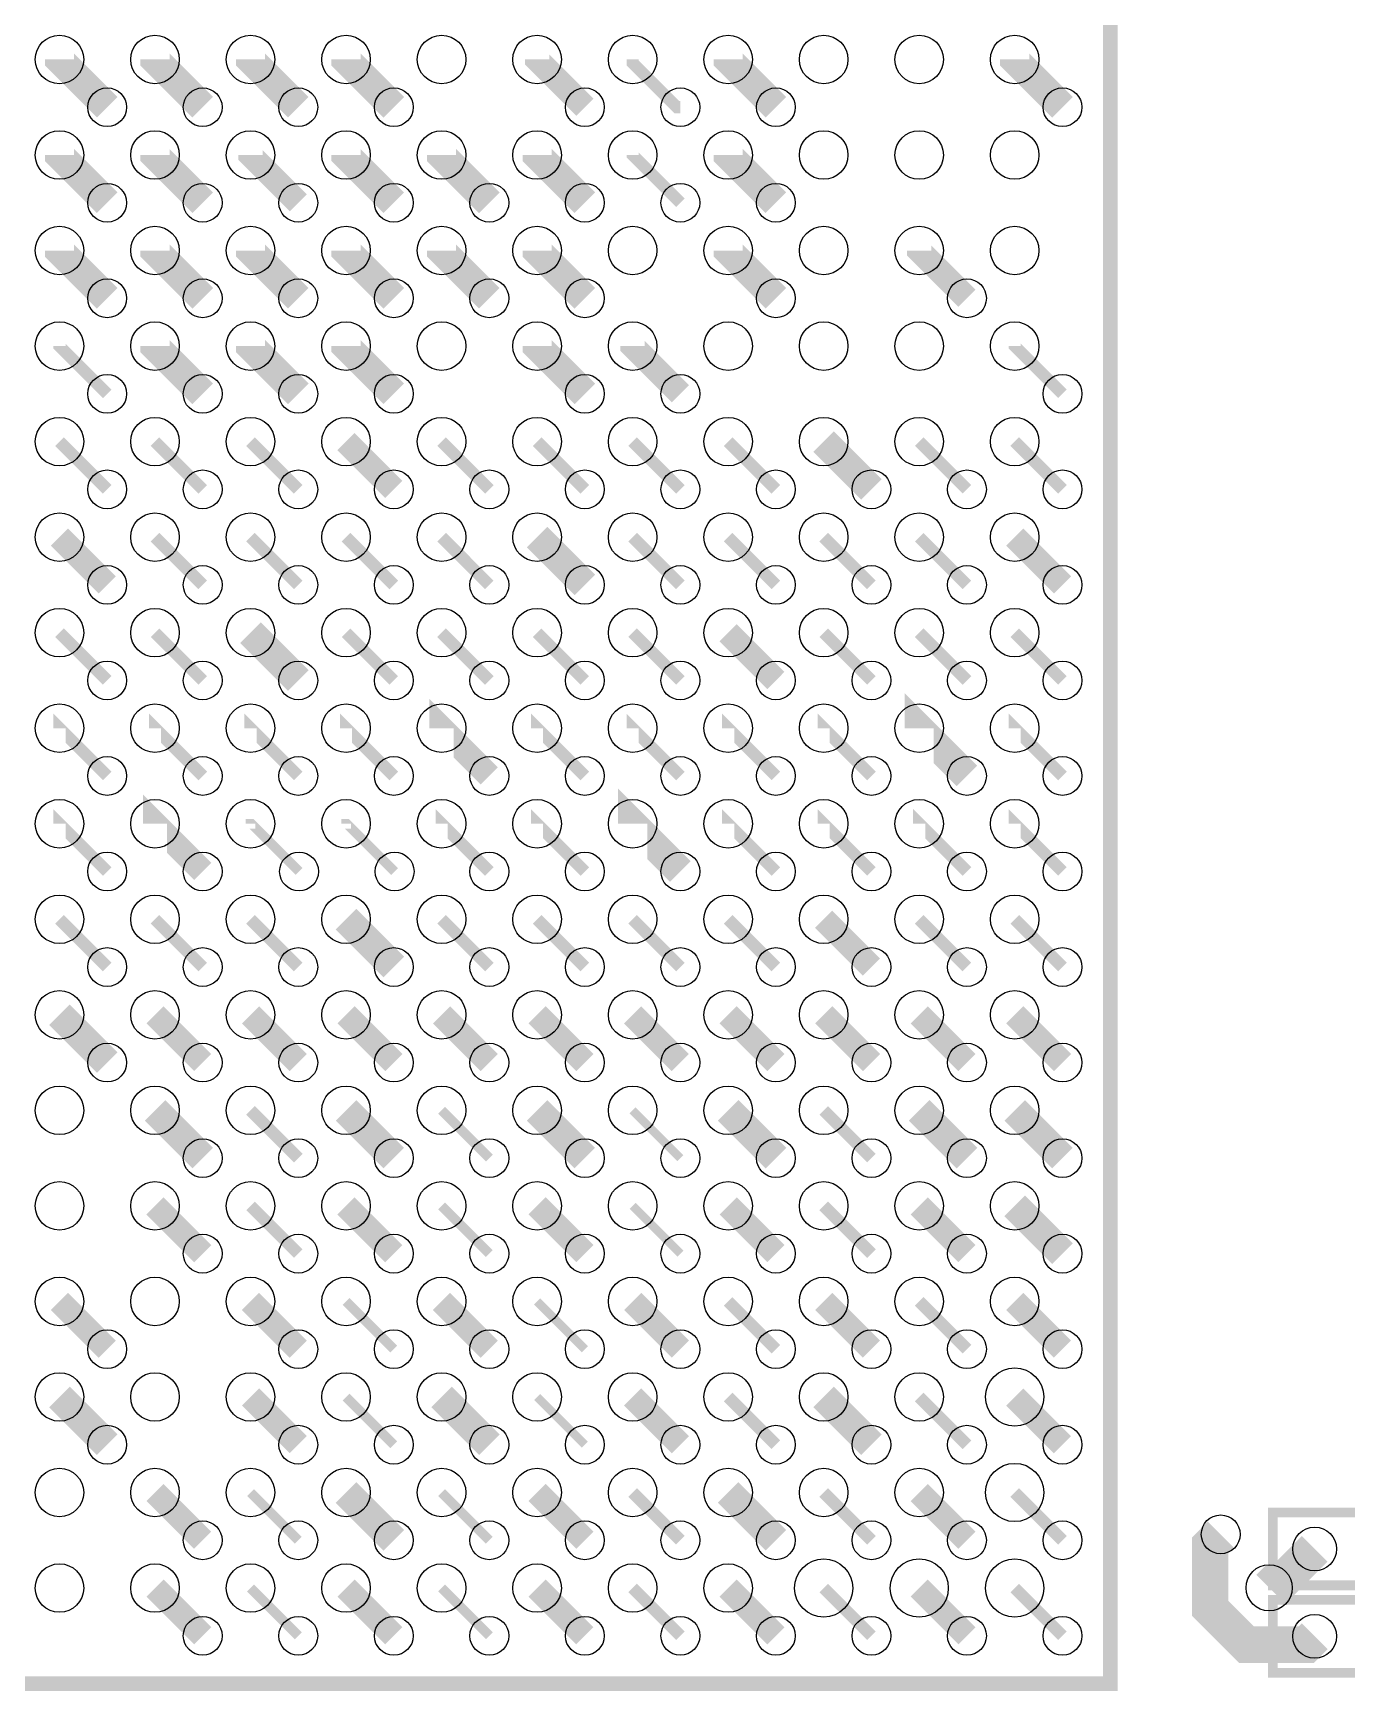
# Model space of a CAD drawing. Extents: x -17 to 168, y 0 to 127.
# Drawn here: x 79.48 to 93.23, y 36.95 to 54.3 of the extents above; entities that cross this region are included whole.
import ezdxf

# ---------------------------------------------------------------- set-up
doc = ezdxf.new("R2010")
doc.units = 0
doc.header["$MEASUREMENT"] = 0
for name, color, linetype in [('ET_TOP', 123, 'CONTINUOUS'), ('PG_SILKSCREEN_TOP', 123, 'CONTINUOUS'), ('PIN_TOP', 4, 'CONTINUOUS'), ('VC_TOP', 131, 'CONTINUOUS')]:
    doc.layers.add(name, color=color, linetype=linetype)

msp = doc.modelspace()

# ---------------------------------------------------------------- linework, layer by layer
at = {"layer": 'ET_TOP'}
for points, const_width in [([(79.753689, 54.022295), (79.753689, 54.022193), (80.253611, 53.522397)], 0.3048), ([(80.753712, 54.022295), (80.753712, 54.022193), (81.253609, 53.522397)], 0.3048), ([(81.75371, 54.022295), (81.75371, 54.022193), (82.253607, 53.522397)], 0.3048), ([(82.753708, 54.022295), (82.753708, 54.022193), (83.253605, 53.522397)], 0.3048), ([(84.753704, 54.022295), (84.753704, 54.022193), (85.253601, 53.522397)], 0.254), ([(86.7537, 54.022295), (86.7537, 54.022193), (87.253597, 53.522397)], 0.3048), ([(89.753694, 54.022295), (89.753694, 54.022193), (90.253591, 53.522397)], 0.3048), ([(85.753702, 54.022295), (85.753702, 53.985693), (86.216998, 53.522397), (86.253599, 53.522397)], 0.127), ([(79.753689, 53.022297), (79.753689, 53.022195), (80.253611, 52.522399)], 0.3048), ([(80.753712, 53.022297), (80.753712, 53.022195), (81.253609, 52.522399)], 0.3048), ([(81.75371, 53.022297), (81.75371, 53.022195), (82.253607, 52.522399)], 0.254), ([(82.753708, 53.022297), (82.753708, 53.022195), (83.253605, 52.522399)], 0.3048), ([(83.753706, 53.022297), (83.753706, 53.022195), (84.253603, 52.522399)], 0.3048), ([(84.753704, 53.022297), (84.753704, 53.022195), (85.253601, 52.522399)], 0.3048), ([(86.7537, 53.022297), (86.7537, 53.022195), (87.253597, 52.522399)], 0.3048), ([(85.753702, 53.022297), (85.753702, 53.022195), (86.253599, 52.522399)], 0.127), ([(79.753689, 52.022299), (79.753689, 52.022197), (80.253611, 51.522401)], 0.3048), ([(80.753712, 52.022299), (80.753712, 52.022197), (81.253609, 51.522401)], 0.3048), ([(81.75371, 52.022299), (81.75371, 52.022197), (82.253607, 51.522401)], 0.3048), ([(82.753708, 52.022299), (82.753708, 52.022197), (83.253605, 51.522401)], 0.3048), ([(83.753706, 52.022299), (83.753706, 52.022197), (84.253603, 51.522401)], 0.3048), ([(84.753704, 52.022299), (84.753704, 52.022197), (85.253601, 51.522401)], 0.3048), ([(86.7537, 52.022299), (86.7537, 52.022197), (87.253597, 51.522401)], 0.3048), ([(88.753696, 52.022299), (88.753696, 52.022197), (89.253593, 51.522401)], 0.254), ([(79.753689, 51.022301), (79.753689, 51.022199), (80.253611, 50.522403)], 0.127), ([(80.753712, 51.022301), (80.753712, 51.022199), (81.253609, 50.522403)], 0.3048), ([(81.75371, 51.022301), (81.75371, 51.022199), (82.253607, 50.522403)], 0.3048), ([(82.753708, 51.022301), (82.753708, 51.022199), (83.253605, 50.522403)], 0.3048), ([(84.753704, 51.022301), (84.753704, 51.022199), (85.253601, 50.522403)], 0.3048), ([(85.753702, 51.022301), (85.753702, 51.022199), (86.253599, 50.522403)], 0.254), ([(89.753694, 51.022301), (89.753694, 51.022199), (90.253591, 50.522403)], 0.127), ([(82.753708, 50.022303), (83.253605, 49.522405)], 0.254), ([(87.753698, 50.022303), (88.253595, 49.522405)], 0.3048), ([(79.753689, 50.022303), (80.253611, 49.522405)], 0.127), ([(80.753712, 50.022303), (81.253609, 49.522405)], 0.127), ([(81.75371, 50.022303), (82.253607, 49.522405)], 0.127), ([(83.753706, 50.022303), (84.253603, 49.522405)], 0.127), ([(84.753704, 50.022303), (85.253601, 49.522405)], 0.127), ([(85.753702, 50.022303), (86.253599, 49.522405)], 0.127), ([(86.7537, 50.022303), (87.253597, 49.522405)], 0.127), ([(88.753696, 50.022303), (89.253593, 49.522405)], 0.127), ([(89.753694, 50.022303), (90.253591, 49.522405)], 0.127), ([(79.753689, 49.022305), (80.253611, 48.522407)], 0.254), ([(84.753704, 49.022305), (85.253601, 48.522407)], 0.3048), ([(89.753694, 49.022305), (90.253591, 48.522407)], 0.254), ([(80.753712, 49.022305), (81.253609, 48.522407)], 0.127), ([(81.75371, 49.022305), (82.253607, 48.522407)], 0.127), ([(82.753708, 49.022305), (83.253605, 48.522407)], 0.127), ([(83.753706, 49.022305), (84.253603, 48.522407)], 0.127), ([(85.753702, 49.022305), (86.253599, 48.522407)], 0.127), ([(86.7537, 49.022305), (87.253597, 48.522407)], 0.127), ([(87.753698, 49.022305), (88.253595, 48.522407)], 0.127), ([(88.753696, 49.022305), (89.253593, 48.522407)], 0.127), ([(79.753689, 48.022307), (80.253611, 47.522409)], 0.127), ([(80.753712, 48.022307), (81.253609, 47.522409)], 0.127), ([(81.75371, 48.022307), (82.253607, 47.522409)], 0.3048), ([(82.753708, 48.022307), (83.253605, 47.522409)], 0.127), ([(83.753706, 48.022307), (84.253603, 47.522409)], 0.127), ([(84.753704, 48.022307), (85.253601, 47.522409)], 0.127), ([(85.753702, 48.022307), (86.253599, 47.522409)], 0.127), ([(86.7537, 48.022307), (87.253597, 47.522409)], 0.254), ([(87.753698, 48.022307), (88.253595, 47.522409)], 0.127), ([(88.753696, 48.022307), (89.253593, 47.522409)], 0.127), ([(89.753694, 48.022307), (90.253591, 47.522409)], 0.127), ([(88.753696, 47.022283), (88.753696, 47.022309), (89.253593, 46.522411)], 0.3048), ([(83.753706, 47.022283), (83.753706, 47.022309), (84.253603, 46.522411)], 0.254), ([(79.753689, 47.022283), (79.753689, 47.022309), (80.253611, 46.522411)], 0.127), ([(80.753712, 47.022283), (80.753712, 47.022309), (81.253609, 46.522411)], 0.127), ([(81.75371, 47.022283), (81.75371, 47.022309), (82.253607, 46.522411)], 0.127), ([(82.753708, 47.022283), (82.753708, 47.022309), (83.253605, 46.522411)], 0.127), ([(84.753704, 47.022283), (84.753704, 47.022309), (85.253601, 46.522411)], 0.127), ([(85.753702, 47.022283), (85.753702, 47.022309), (86.253599, 46.522411)], 0.127), ([(86.7537, 47.022283), (86.7537, 47.022309), (87.253597, 46.522411)], 0.127), ([(87.753698, 47.022283), (87.753698, 47.022309), (88.253595, 46.522411)], 0.127), ([(89.753694, 47.022283), (89.753694, 47.022309), (90.253591, 46.522411)], 0.127), ([(80.753712, 46.022285), (80.753712, 46.022311), (81.253609, 45.522388)], 0.254), ([(85.753702, 46.022285), (85.753702, 46.022311), (86.253599, 45.522388)], 0.3048), ([(79.753689, 46.022285), (79.753689, 46.022311), (80.253611, 45.522388)], 0.127), ([(83.753706, 46.022285), (83.753706, 46.022311), (84.253603, 45.522388)], 0.127), ([(84.753704, 46.022285), (84.753704, 46.022311), (85.253601, 45.522388)], 0.127), ([(86.7537, 46.022285), (86.7537, 46.022311), (87.253597, 45.522388)], 0.127), ([(87.753698, 46.022285), (87.753698, 46.022311), (88.253595, 45.522388)], 0.127), ([(88.753696, 46.022285), (88.753696, 46.022311), (89.253593, 45.522388)], 0.127), ([(89.753694, 46.022285), (89.753694, 46.022311), (90.253591, 45.522388)], 0.127), ([(81.75371, 46.022285), (81.75371, 46.022311), (81.762092, 46.022311), (82.261989, 45.522388)], 0.1016), ([(82.753708, 46.022285), (82.753708, 46.022311), (82.76209, 46.022311), (83.261987, 45.522388)], 0.1016), ([(82.753708, 45.022287), (83.253605, 44.52239)], 0.3048), ([(87.753698, 45.022287), (88.253595, 44.52239)], 0.254), ([(79.753689, 45.022287), (80.253611, 44.52239)], 0.127), ([(80.753712, 45.022287), (81.253609, 44.52239)], 0.127), ([(81.75371, 45.022287), (82.253607, 44.52239)], 0.127), ([(83.753706, 45.022287), (84.253603, 44.52239)], 0.127), ([(84.753704, 45.022287), (85.253601, 44.52239)], 0.127), ([(85.753702, 45.022287), (86.253599, 44.52239)], 0.127), ([(86.7537, 45.022287), (87.253597, 44.52239)], 0.127), ([(88.753696, 45.022287), (89.253593, 44.52239)], 0.127), ([(89.753694, 45.022287), (90.253591, 44.52239)], 0.127), ([(79.753689, 44.022289), (80.253611, 43.522392)], 0.3048), ([(80.753712, 44.022289), (81.253609, 43.522392)], 0.254), ([(81.75371, 44.022289), (82.253607, 43.522392)], 0.254), ([(82.753708, 44.022289), (83.253605, 43.522392)], 0.254), ([(83.753706, 44.022289), (84.253603, 43.522392)], 0.254), ([(84.753704, 44.022289), (85.253601, 43.522392)], 0.254), ([(85.753702, 44.022289), (86.253599, 43.522392)], 0.254), ([(86.7537, 44.022289), (87.253597, 43.522392)], 0.254), ([(87.753698, 44.022289), (88.253595, 43.522392)], 0.254), ([(88.753696, 44.022289), (89.253593, 43.522392)], 0.254), ([(89.753694, 44.022289), (90.253591, 43.522392)], 0.254), ([(80.753712, 43.022291), (81.253609, 42.522394)], 0.3048), ([(81.75371, 43.022291), (82.253607, 42.522394)], 0.127), ([(82.753708, 43.022291), (83.253605, 42.522394)], 0.3048), ([(83.753706, 43.022291), (84.253603, 42.522394)], 0.1016), ([(84.753704, 43.022291), (85.253601, 42.522394)], 0.3048), ([(85.753702, 43.022291), (86.253599, 42.522394)], 0.0889), ([(86.7537, 43.022291), (87.253597, 42.522394)], 0.3048), ([(87.753698, 43.022291), (88.253595, 42.522394)], 0.127), ([(88.753696, 43.022291), (89.253593, 42.522394)], 0.3048), ([(89.753694, 43.022291), (90.253591, 42.522394)], 0.3048), ([(89.753694, 42.022293), (90.253591, 41.522396)], 0.3048), ([(80.753712, 42.022293), (81.253609, 41.522396)], 0.254), ([(81.75371, 42.022293), (82.253607, 41.522396)], 0.127), ([(82.753708, 42.022293), (83.253605, 41.522396)], 0.254), ([(83.753706, 42.022293), (84.253603, 41.522396)], 0.1016), ([(84.753704, 42.022293), (85.253601, 41.522396)], 0.254), ([(85.753702, 42.022293), (86.253599, 41.522396)], 0.0889), ([(86.7537, 42.022293), (87.253597, 41.522396)], 0.254), ([(87.753698, 42.022293), (88.253595, 41.522396)], 0.127), ([(88.753696, 42.022293), (89.253593, 41.522396)], 0.254), ([(79.753689, 41.022295), (80.253611, 40.522398)], 0.254), ([(81.75371, 41.022295), (82.253607, 40.522398)], 0.254), ([(83.753706, 41.022295), (84.253603, 40.522398)], 0.254), ([(85.753702, 41.022295), (86.253599, 40.522398)], 0.254), ([(87.753698, 41.022295), (88.253595, 40.522398)], 0.254), ([(89.753694, 41.022295), (90.253591, 40.522398)], 0.254), ([(82.753708, 41.022295), (83.253605, 40.522398)], 0.1016), ([(84.753704, 41.022295), (85.253601, 40.522398)], 0.0889), ([(86.7537, 41.022295), (87.253597, 40.522398)], 0.127), ([(88.753696, 41.022295), (89.253593, 40.522398)], 0.127), ([(79.753689, 40.022297), (80.253611, 39.5224)], 0.3048), ([(81.75371, 40.022297), (82.253607, 39.5224)], 0.254), ([(83.753706, 40.022297), (84.253603, 39.5224)], 0.3048), ([(85.753702, 40.022297), (86.253599, 39.5224)], 0.254), ([(86.7537, 40.022297), (87.253597, 39.5224)], 0.127), ([(87.753698, 40.022297), (88.253595, 39.5224)], 0.3048), ([(88.753696, 40.022297), (89.253593, 39.5224)], 0.127), ([(89.753694, 40.022297), (90.253591, 39.5224)], 0.254), ([(82.753708, 40.022297), (83.253605, 39.5224)], 0.1016), ([(84.753704, 40.022297), (85.253601, 39.5224)], 0.0889), ([(80.753712, 39.022299), (81.253609, 38.522402)], 0.254), ([(81.75371, 39.022299), (82.253607, 38.522402)], 0.1016), ([(82.753708, 39.022299), (83.253605, 38.522402)], 0.3048), ([(83.753706, 39.022299), (84.253603, 38.522402)], 0.1016), ([(84.753704, 39.022299), (85.253601, 38.522402)], 0.254), ([(85.753702, 39.022299), (86.253599, 38.522402)], 0.127), ([(86.7537, 39.022299), (87.253597, 38.522402)], 0.3048), ([(87.753698, 39.022299), (88.253595, 38.522402)], 0.127), ([(88.753696, 39.022299), (89.253593, 38.522402)], 0.254), ([(89.753694, 39.022299), (90.253591, 38.522402)], 0.127), ([(91.9099, 38.583895), (91.798394, 38.472389), (91.798394, 37.810897), (92.179597, 37.429694), (92.806012, 37.429694), (92.893388, 37.517095)], 0.381), ([(92.4179, 38.025095), (92.456, 38.063195), (92.525088, 38.063195), (92.893388, 38.431495)], 0.381), ([(80.753712, 38.022301), (81.253609, 37.522404)], 0.254), ([(81.75371, 38.022301), (82.253607, 37.522404)], 0.1016), ([(82.753708, 38.022301), (83.253605, 37.522404)], 0.254), ([(83.753706, 38.022301), (84.253603, 37.522404)], 0.1016), ([(84.753704, 38.022301), (85.253601, 37.522404)], 0.254), ([(85.753702, 38.022301), (86.253599, 37.522404)], 0.127), ([(86.7537, 38.022301), (87.253597, 37.522404)], 0.254), ([(87.753698, 38.022301), (88.253595, 37.522404)], 0.127), ([(88.753696, 38.022301), (89.253593, 37.522404)], 0.254), ([(89.753694, 38.022301), (90.253591, 37.522404)], 0.127)]:
    msp.add_lwpolyline(points, dxfattribs=dict(at, const_width=const_width))
at = {"layer": 'PG_SILKSCREEN_TOP'}
for points, const_width in [([(90.753692, 37.022303), (90.753692, 72.022487), (55.753508, 72.022487), (55.753508, 37.022303)], 0.1524), ([(94.1324, 38.050495), (92.456, 38.050495), (92.456, 38.812495), (94.1324, 38.812495)], 0.1016), ([(92.456, 37.898095), (94.1324, 37.898095), (94.1324, 37.136095), (92.456, 37.136095)], 0.1016)]:
    msp.add_lwpolyline(points, close=True, dxfattribs=dict(at, const_width=const_width))
at = {"layer": 'PIN_TOP'}
for centre, radius in [((79.753689, 54.022295), 0.254), ((80.753712, 54.022295), 0.254), ((81.75371, 54.022295), 0.254), ((82.753708, 54.022295), 0.254), ((83.753706, 54.022295), 0.254), ((84.753704, 54.022295), 0.254), ((85.753702, 54.022295), 0.254), ((86.7537, 54.022295), 0.254), ((87.753698, 54.022295), 0.254), ((88.753696, 54.022295), 0.254), ((89.753694, 54.022295), 0.254), ((79.753689, 53.022297), 0.254), ((80.753712, 53.022297), 0.254), ((81.75371, 53.022297), 0.254), ((82.753708, 53.022297), 0.254), ((83.753706, 53.022297), 0.254), ((84.753704, 53.022297), 0.254), ((85.753702, 53.022297), 0.254), ((86.7537, 53.022297), 0.254), ((87.753698, 53.022297), 0.254), ((88.753696, 53.022297), 0.254), ((89.753694, 53.022297), 0.254), ((79.753689, 52.022299), 0.254), ((80.753712, 52.022299), 0.254), ((81.75371, 52.022299), 0.254), ((82.753708, 52.022299), 0.254), ((83.753706, 52.022299), 0.254), ((84.753704, 52.022299), 0.254), ((85.753702, 52.022299), 0.254), ((86.7537, 52.022299), 0.254), ((87.753698, 52.022299), 0.254), ((88.753696, 52.022299), 0.254), ((89.753694, 52.022299), 0.254), ((79.753689, 51.022301), 0.254), ((80.753712, 51.022301), 0.254), ((81.75371, 51.022301), 0.254), ((82.753708, 51.022301), 0.254), ((83.753706, 51.022301), 0.254), ((84.753704, 51.022301), 0.254), ((85.753702, 51.022301), 0.254), ((86.7537, 51.022301), 0.254), ((87.753698, 51.022301), 0.254), ((88.753696, 51.022301), 0.254), ((89.753694, 51.022301), 0.254), ((79.753689, 50.022303), 0.254), ((80.753712, 50.022303), 0.254), ((81.75371, 50.022303), 0.254), ((82.753708, 50.022303), 0.254), ((83.753706, 50.022303), 0.254), ((84.753704, 50.022303), 0.254), ((85.753702, 50.022303), 0.254), ((86.7537, 50.022303), 0.254), ((87.753698, 50.022303), 0.254), ((88.753696, 50.022303), 0.254), ((89.753694, 50.022303), 0.254), ((79.753689, 49.022305), 0.254), ((80.753712, 49.022305), 0.254), ((81.75371, 49.022305), 0.254), ((82.753708, 49.022305), 0.254), ((83.753706, 49.022305), 0.254), ((84.753704, 49.022305), 0.254), ((85.753702, 49.022305), 0.254), ((86.7537, 49.022305), 0.254), ((87.753698, 49.022305), 0.254), ((88.753696, 49.022305), 0.254), ((89.753694, 49.022305), 0.254), ((79.753689, 48.022307), 0.254), ((80.753712, 48.022307), 0.254), ((81.75371, 48.022307), 0.254), ((82.753708, 48.022307), 0.254), ((83.753706, 48.022307), 0.254), ((84.753704, 48.022307), 0.254), ((85.753702, 48.022307), 0.254), ((86.7537, 48.022307), 0.254), ((87.753698, 48.022307), 0.254), ((88.753696, 48.022307), 0.254), ((89.753694, 48.022307), 0.254), ((79.753689, 47.022283), 0.254), ((80.753712, 47.022283), 0.254), ((81.75371, 47.022283), 0.254), ((82.753708, 47.022283), 0.254), ((83.753706, 47.022283), 0.254), ((84.753704, 47.022283), 0.254), ((85.753702, 47.022283), 0.254), ((86.7537, 47.022283), 0.254), ((87.753698, 47.022283), 0.254), ((88.753696, 47.022283), 0.254), ((89.753694, 47.022283), 0.254), ((79.753689, 46.022285), 0.254), ((80.753712, 46.022285), 0.254), ((81.75371, 46.022285), 0.254), ((82.753708, 46.022285), 0.254), ((83.753706, 46.022285), 0.254), ((84.753704, 46.022285), 0.254), ((85.753702, 46.022285), 0.254), ((86.7537, 46.022285), 0.254), ((87.753698, 46.022285), 0.254), ((88.753696, 46.022285), 0.254), ((89.753694, 46.022285), 0.254), ((79.753689, 45.022287), 0.254), ((80.753712, 45.022287), 0.254), ((81.75371, 45.022287), 0.254), ((82.753708, 45.022287), 0.254), ((83.753706, 45.022287), 0.254), ((84.753704, 45.022287), 0.254), ((85.753702, 45.022287), 0.254), ((86.7537, 45.022287), 0.254), ((87.753698, 45.022287), 0.254), ((88.753696, 45.022287), 0.254), ((89.753694, 45.022287), 0.254), ((79.753689, 44.022289), 0.254), ((80.753712, 44.022289), 0.254), ((81.75371, 44.022289), 0.254), ((82.753708, 44.022289), 0.254), ((83.753706, 44.022289), 0.254), ((84.753704, 44.022289), 0.254), ((85.753702, 44.022289), 0.254), ((86.7537, 44.022289), 0.254), ((87.753698, 44.022289), 0.254), ((88.753696, 44.022289), 0.254), ((89.753694, 44.022289), 0.254), ((79.753689, 43.022291), 0.254), ((80.753712, 43.022291), 0.254), ((81.75371, 43.022291), 0.254), ((82.753708, 43.022291), 0.254), ((83.753706, 43.022291), 0.254), ((84.753704, 43.022291), 0.254), ((85.753702, 43.022291), 0.254), ((86.7537, 43.022291), 0.254), ((87.753698, 43.022291), 0.254), ((88.753696, 43.022291), 0.254), ((89.753694, 43.022291), 0.254), ((79.753689, 42.022293), 0.254), ((80.753712, 42.022293), 0.254), ((81.75371, 42.022293), 0.254), ((82.753708, 42.022293), 0.254), ((83.753706, 42.022293), 0.254), ((84.753704, 42.022293), 0.254), ((85.753702, 42.022293), 0.254), ((86.7537, 42.022293), 0.254), ((87.753698, 42.022293), 0.254), ((88.753696, 42.022293), 0.254), ((89.753694, 42.022293), 0.254), ((79.753689, 41.022295), 0.254), ((80.753712, 41.022295), 0.254), ((81.75371, 41.022295), 0.254), ((82.753708, 41.022295), 0.254), ((83.753706, 41.022295), 0.254), ((84.753704, 41.022295), 0.254), ((85.753702, 41.022295), 0.254), ((86.7537, 41.022295), 0.254), ((87.753698, 41.022295), 0.254), ((88.753696, 41.022295), 0.254), ((89.753694, 41.022295), 0.254), ((79.753689, 40.022297), 0.254), ((80.753712, 40.022297), 0.254), ((81.75371, 40.022297), 0.254), ((82.753708, 40.022297), 0.254), ((83.753706, 40.022297), 0.254), ((84.753704, 40.022297), 0.254), ((85.753702, 40.022297), 0.254), ((86.7537, 40.022297), 0.254), ((87.753698, 40.022297), 0.254), ((88.753696, 40.022297), 0.254), ((89.753694, 40.022297), 0.3048), ((79.753689, 39.022299), 0.254), ((80.753712, 39.022299), 0.254), ((81.75371, 39.022299), 0.254), ((82.753708, 39.022299), 0.254), ((83.753706, 39.022299), 0.254), ((84.753704, 39.022299), 0.254), ((85.753702, 39.022299), 0.254), ((86.7537, 39.022299), 0.254), ((87.753698, 39.022299), 0.254), ((88.753696, 39.022299), 0.254), ((89.753694, 39.022299), 0.3048), ((92.893388, 38.431495), 0.2286), ((79.753689, 38.022301), 0.254), ((80.753712, 38.022301), 0.254), ((81.75371, 38.022301), 0.254), ((82.753708, 38.022301), 0.254), ((83.753706, 38.022301), 0.254), ((84.753704, 38.022301), 0.254), ((85.753702, 38.022301), 0.254), ((86.7537, 38.022301), 0.254), ((87.753698, 38.022301), 0.3048), ((88.753696, 38.022301), 0.3048), ((89.753694, 38.022301), 0.3048), ((92.893388, 37.517095), 0.2286)]:
    msp.add_circle(centre, radius, dxfattribs=at)
at = {"layer": 'VC_TOP'}
for centre, radius in [((80.253611, 53.522397), 0.2032), ((81.253609, 53.522397), 0.2032), ((82.253607, 53.522397), 0.2032), ((83.253605, 53.522397), 0.2032), ((85.253601, 53.522397), 0.2032), ((86.253599, 53.522397), 0.2032), ((87.253597, 53.522397), 0.2032), ((90.253591, 53.522397), 0.2032), ((80.253611, 52.522399), 0.2032), ((81.253609, 52.522399), 0.2032), ((82.253607, 52.522399), 0.2032), ((83.253605, 52.522399), 0.2032), ((84.253603, 52.522399), 0.2032), ((85.253601, 52.522399), 0.2032), ((86.253599, 52.522399), 0.2032), ((87.253597, 52.522399), 0.2032), ((80.253611, 51.522401), 0.2032), ((81.253609, 51.522401), 0.2032), ((82.253607, 51.522401), 0.2032), ((83.253605, 51.522401), 0.2032), ((84.253603, 51.522401), 0.2032), ((85.253601, 51.522401), 0.2032), ((87.253597, 51.522401), 0.2032), ((89.253593, 51.522401), 0.2032), ((80.253611, 50.522403), 0.2032), ((81.253609, 50.522403), 0.2032), ((82.253607, 50.522403), 0.2032), ((83.253605, 50.522403), 0.2032), ((85.253601, 50.522403), 0.2032), ((86.253599, 50.522403), 0.2032), ((90.253591, 50.522403), 0.2032), ((80.253611, 49.522405), 0.2032), ((81.253609, 49.522405), 0.2032), ((82.253607, 49.522405), 0.2032), ((83.253605, 49.522405), 0.2032), ((84.253603, 49.522405), 0.2032), ((85.253601, 49.522405), 0.2032), ((86.253599, 49.522405), 0.2032), ((87.253597, 49.522405), 0.2032), ((88.253595, 49.522405), 0.2032), ((89.253593, 49.522405), 0.2032), ((90.253591, 49.522405), 0.2032), ((80.253611, 48.522407), 0.2032), ((81.253609, 48.522407), 0.2032), ((82.253607, 48.522407), 0.2032), ((83.253605, 48.522407), 0.2032), ((84.253603, 48.522407), 0.2032), ((85.253601, 48.522407), 0.2032), ((86.253599, 48.522407), 0.2032), ((87.253597, 48.522407), 0.2032), ((88.253595, 48.522407), 0.2032), ((89.253593, 48.522407), 0.2032), ((90.253591, 48.522407), 0.2032), ((80.253611, 47.522409), 0.2032), ((81.253609, 47.522409), 0.2032), ((82.253607, 47.522409), 0.2032), ((83.253605, 47.522409), 0.2032), ((84.253603, 47.522409), 0.2032), ((85.253601, 47.522409), 0.2032), ((86.253599, 47.522409), 0.2032), ((87.253597, 47.522409), 0.2032), ((88.253595, 47.522409), 0.2032), ((89.253593, 47.522409), 0.2032), ((90.253591, 47.522409), 0.2032), ((80.253611, 46.522411), 0.2032), ((81.253609, 46.522411), 0.2032), ((82.253607, 46.522411), 0.2032), ((83.253605, 46.522411), 0.2032), ((84.253603, 46.522411), 0.2032), ((85.253601, 46.522411), 0.2032), ((86.253599, 46.522411), 0.2032), ((87.253597, 46.522411), 0.2032), ((88.253595, 46.522411), 0.2032), ((89.253593, 46.522411), 0.2032), ((90.253591, 46.522411), 0.2032), ((80.253611, 45.522388), 0.2032), ((81.253609, 45.522388), 0.2032), ((82.261989, 45.522388), 0.2032), ((83.261987, 45.522388), 0.2032), ((84.253603, 45.522388), 0.2032), ((85.253601, 45.522388), 0.2032), ((86.253599, 45.522388), 0.2032), ((87.253597, 45.522388), 0.2032), ((88.253595, 45.522388), 0.2032), ((89.253593, 45.522388), 0.2032), ((90.253591, 45.522388), 0.2032), ((80.253611, 44.52239), 0.2032), ((81.253609, 44.52239), 0.2032), ((82.253607, 44.52239), 0.2032), ((83.253605, 44.52239), 0.2032), ((84.253603, 44.52239), 0.2032), ((85.253601, 44.52239), 0.2032), ((86.253599, 44.52239), 0.2032), ((87.253597, 44.52239), 0.2032), ((88.253595, 44.52239), 0.2032), ((89.253593, 44.52239), 0.2032), ((90.253591, 44.52239), 0.2032), ((80.253611, 43.522392), 0.2032), ((81.253609, 43.522392), 0.2032), ((82.253607, 43.522392), 0.2032), ((83.253605, 43.522392), 0.2032), ((84.253603, 43.522392), 0.2032), ((85.253601, 43.522392), 0.2032), ((86.253599, 43.522392), 0.2032), ((87.253597, 43.522392), 0.2032), ((88.253595, 43.522392), 0.2032), ((89.253593, 43.522392), 0.2032), ((90.253591, 43.522392), 0.2032), ((81.253609, 42.522394), 0.2032), ((82.253607, 42.522394), 0.2032), ((83.253605, 42.522394), 0.2032), ((84.253603, 42.522394), 0.2032), ((85.253601, 42.522394), 0.2032), ((86.253599, 42.522394), 0.2032), ((87.253597, 42.522394), 0.2032), ((88.253595, 42.522394), 0.2032), ((89.253593, 42.522394), 0.2032), ((90.253591, 42.522394), 0.2032), ((81.253609, 41.522396), 0.2032), ((82.253607, 41.522396), 0.2032), ((83.253605, 41.522396), 0.2032), ((84.253603, 41.522396), 0.2032), ((85.253601, 41.522396), 0.2032), ((86.253599, 41.522396), 0.2032), ((87.253597, 41.522396), 0.2032), ((88.253595, 41.522396), 0.2032), ((89.253593, 41.522396), 0.2032), ((90.253591, 41.522396), 0.2032), ((80.253611, 40.522398), 0.2032), ((82.253607, 40.522398), 0.2032), ((83.253605, 40.522398), 0.2032), ((84.253603, 40.522398), 0.2032), ((85.253601, 40.522398), 0.2032), ((86.253599, 40.522398), 0.2032), ((87.253597, 40.522398), 0.2032), ((88.253595, 40.522398), 0.2032), ((89.253593, 40.522398), 0.2032), ((90.253591, 40.522398), 0.2032), ((80.253611, 39.5224), 0.2032), ((82.253607, 39.5224), 0.2032), ((83.253605, 39.5224), 0.2032), ((84.253603, 39.5224), 0.2032), ((85.253601, 39.5224), 0.2032), ((86.253599, 39.5224), 0.2032), ((87.253597, 39.5224), 0.2032), ((88.253595, 39.5224), 0.2032), ((89.253593, 39.5224), 0.2032), ((90.253591, 39.5224), 0.2032), ((81.253609, 38.522402), 0.2032), ((82.253607, 38.522402), 0.2032), ((83.253605, 38.522402), 0.2032), ((84.253603, 38.522402), 0.2032), ((85.253601, 38.522402), 0.2032), ((86.253599, 38.522402), 0.2032), ((87.253597, 38.522402), 0.2032), ((88.253595, 38.522402), 0.2032), ((89.253593, 38.522402), 0.2032), ((90.253591, 38.522402), 0.2032), ((91.9099, 38.583895), 0.2032), ((92.4179, 38.025095), 0.2413), ((81.253609, 37.522404), 0.2032), ((82.253607, 37.522404), 0.2032), ((83.253605, 37.522404), 0.2032), ((84.253603, 37.522404), 0.2032), ((85.253601, 37.522404), 0.2032), ((86.253599, 37.522404), 0.2032), ((87.253597, 37.522404), 0.2032), ((88.253595, 37.522404), 0.2032), ((89.253593, 37.522404), 0.2032), ((90.253591, 37.522404), 0.2032)]:
    msp.add_circle(centre, radius, dxfattribs=at)

doc.saveas('drawing.dxf')
